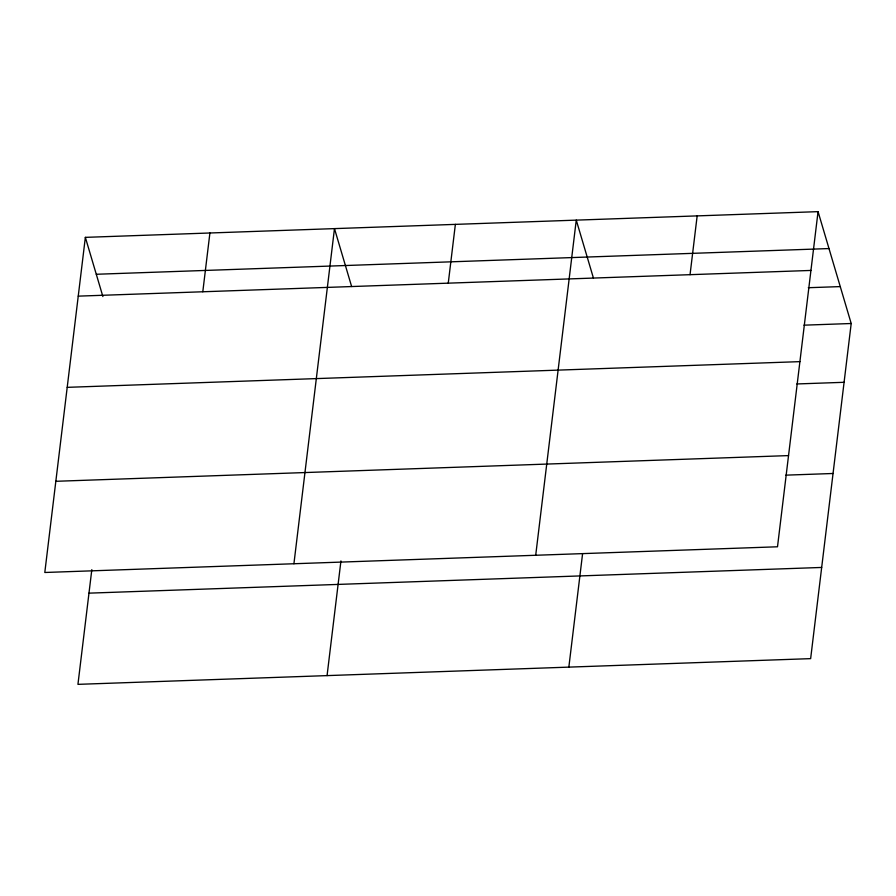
<?xml version="1.0" encoding="UTF-8"?>
<svg xmlns="http://www.w3.org/2000/svg" width="896" height="896" viewBox="0 0 896 896"><rect width="100%" height="100%" fill="white"/><g stroke="black" fill="none" stroke-linecap="round" stroke-linejoin="round"><path stroke-width="1.34" d="M85.355 237.362L44.8 572.488L777.504 546.784L818.059 211.646L85.355 237.362L102.894 296.565M91.818 569.666L77.941 684.354L810.645 658.638L851.2 323.512L818.059 211.646M202.798 291.771L209.91 232.982M293.922 563.752L334.477 228.614L351.624 286.518M327.062 675.606L340.939 560.93M448.258 283.158L455.37 224.37M535.707 555.262L576.262 220.136L593.421 278.029M568.848 667.128L582.568 553.829M690.043 274.68L697.166 215.891M96.298 274.266L828.99 248.562M78.243 296.139L810.947 270.435M808.304 287.717L840.258 286.597M803.958 325.17L851.2 323.512M67.211 387.341L799.904 361.637M796.835 383.958L844.088 382.301M55.832 481.298L788.536 455.594M785.803 475.149L833.045 473.491M88.984 593.152L821.677 567.448"/></g></svg>
